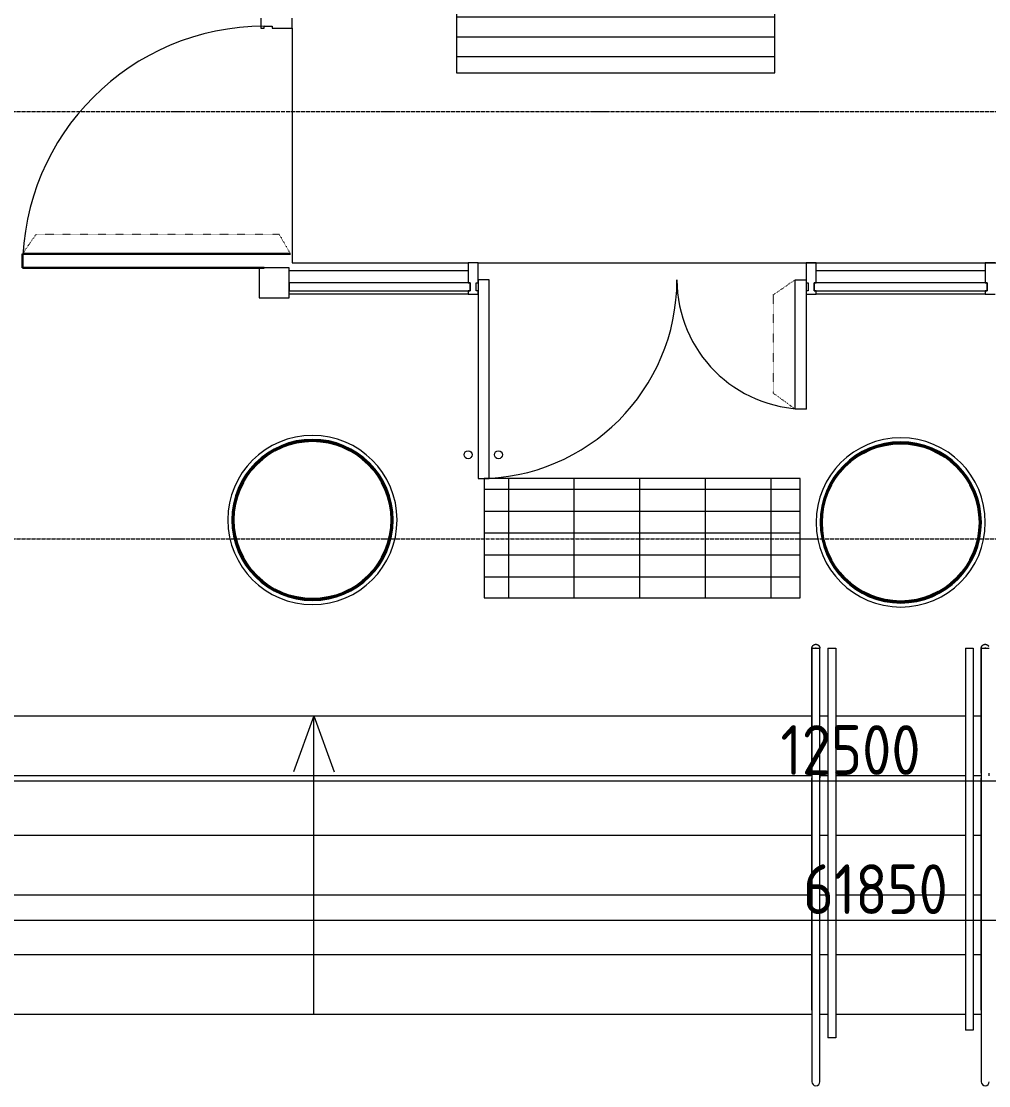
# Model space of a CAD drawing. Header units: millimetres. Extents: x -32 to 417638015, y -35 to 175284279.
# Drawn here: x 189825 to 194689, y 46863 to 52216 of the extents above; entities that cross this region are included whole.
import ezdxf

# ---------------------------------------------------------------- set-up
doc = ezdxf.new("R2010")
doc.units = ezdxf.units.MM
doc.linetypes.add('ADSK_Линия сетки', pattern=[25, 20, -2.5, 0, -2.5])
doc.linetypes.add('ADSK_Пунктирная_п1', pattern=[0.53, 0, -0.53])
for name, color, linetype, lineweight in [('Аннотация', 7, 'Continuous', 18), ('Витраж', 7, 'Continuous', 9), ('Двери', 7, 'Continuous', 9), ('Колонны', 7, 'Continuous', 18), ('Лестницы', 7, 'Continuous', 9), ('Ограждение', 7, 'Continuous', 9), ('Оси', 253, 'Continuous', 9), ('Панели витража', 7, 'Continuous', 9), ('Перекрытие', 7, 'Continuous', 18), ('Размеры', 7, 'Continuous', 9), ('Стены наружные', 7, 'Continuous', 18), ('Узлы', 7, 'Continuous', 18), ('ШТРИХОВКА', 252, 'Continuous', 15)]:
    doc.layers.add(name, color=color, linetype=linetype, lineweight=lineweight)
doc.layers.add('Линии', color=7, linetype='Continuous', lineweight=9, true_color=0x00a600)
doc.styles.add('GOST Common_1', font='GOST_Common.ttf', dxfattribs={"width": 0.9, "height": 250})
doc.dimstyles.new('ADSK_Основной_2_5_мм', dxfattribs={"dimscale": 304.8, "dimtxt": 251.428749, "dimasz": 0.463911, "dimexe": 0.492126, "dimexo": 0.492126, "dimgap": 0.098425, "dimtad": 1, "dimrnd": 0.01, "dimdsep": 46, "dimtxsty": 'GOST Common_1', "dimblk1": 'OBLIQUE', "dimblk2": 'OBLIQUE', "dimsah": 1, "dimcen": 0.09, "dimdle": 0.492126, "dimazin": 2, "dimtfac": 1, "dimtdec": 4, "dimtix": 1, "dimtmove": 0, "dimatfit": 3, "dimfxl": 1, "dimtvp": 1, "dimtolj": 1, "dimtzin": 0, "dimlwd": 20, "dimlwe": 20, "dimarcsym": 2})

# ---------------------------------------------------------------- blocks, each defined once
blk = doc.blocks.new('Тип перил - Перила_Внутренний_-3098185-План 1-го этажа')
at = {"layer": 'Ограждение', "flags": 128}
for points in [[(24105.2, -3332.5), (24105.2, -3333.7), (24105.2, -3334.9), (24105.2, -3336.1), (24105.2, -3337.3), (24105.2, -3338.5), (24105.2, -3339.6), (24105.2, -3340.8), (24105.2, -3341.9), (24105.2, -3343.1), (24105.2, -3344.2), (24105.2, -3345.3), (24105.2, -3346.4), (24105.2, -3346.6)], [(24145.2, -3346.6), (24145.2, -3345.5), (24145.2, -3344.5), (24145.2, -3343.3), (24145.2, -3342.2), (24145.2, -3341.1), (24145.2, -3339.9), (24145.2, -3338.8), (24145.2, -3337.6), (24145.2, -3336.4), (24145.2, -3335.2), (24145.2, -3334), (24145.2, -3332.8)]]:
    blk.add_lwpolyline(points, dxfattribs=at)
blk = doc.blocks.new('Тип перил - Перила_Внутренний_-V59-План 1-го этажа')
at = {"layer": 'Ограждение'}
for p, q in [((24105.2, -3332.5), (24105.2, -3346.7)), ((24145.2, -3332.5), (24145.2, -3346.7))]:
    blk.add_line(p, q, dxfattribs=at)
blk = doc.blocks.new('Тип перил - Перила_Внутренний_-3099086-План 1-го этажа')
at = {"layer": 'Ограждение', "flags": 128}
for points in [[(24956.8, -3332.5), (24956.8, -3333.7), (24956.8, -3334.9), (24956.8, -3336.1), (24956.8, -3337.3), (24956.8, -3338.5), (24956.8, -3339.6), (24956.8, -3340.8), (24956.8, -3341.9), (24956.8, -3343.1), (24956.8, -3344.2), (24956.8, -3345.3), (24956.8, -3346.4), (24956.8, -3346.6)], [(24996.8, -3346.6), (24996.8, -3345.5), (24996.8, -3344.5), (24996.8, -3343.3), (24996.8, -3342.2), (24996.8, -3341.1), (24996.8, -3339.9), (24996.8, -3338.8), (24996.8, -3337.6), (24996.8, -3336.4), (24996.8, -3335.2), (24996.8, -3334), (24996.8, -3332.8)]]:
    blk.add_lwpolyline(points, dxfattribs=at)
blk = doc.blocks.new('_Oblique')
at = {"color": 0, "linetype": 'ByBlock', "lineweight": -2}
blk.add_line((-0.5, -0.5), (0.5, 0.5), dxfattribs=at)
blk = doc.blocks.new('*D108')
at = {"layer": 'Defpoints', "color": 0, "transparency": 16777216}
for p in [(18606.8, -3082.7), (31106.8, -3082.7), (31106.8, -3182.7)]:
    blk.add_point(p, dxfattribs=at)
at = {"layer": 'Размеры', "color": 0, "lineweight": 20, "transparency": 16777216}
for p, q in [((18456.8, -3182.7), (31256.8, -3182.7)), ((18606.8, -3232.7), (18606.8, -3332.7)), ((31106.8, -3232.7), (31106.8, -3332.7))]:
    blk.add_line(p, q, dxfattribs=at)
at = {"layer": 'Размеры', "color": 0, "lineweight": 20, "transparency": 16777216, "xscale": 141.4, "yscale": 141.4, "zscale": 141.4, "rotation": 180}
blk.add_blockref('_Oblique', (18606.8, -3182.7), dxfattribs=at)
at = {"layer": 'Размеры', "color": 0, "lineweight": 20, "transparency": 16777216, "xscale": 141.4, "yscale": 141.4, "zscale": 141.4}
blk.add_blockref('_Oblique', (31106.8, -3182.7), dxfattribs=at)
at = {"layer": 'Размеры', "color": 0, "lineweight": 20, "transparency": 16777216, "insert": (24856.8, -3027.7), "char_height": 250, "width": 889.802, "attachment_point": 5, "style": 'GOST Common_1'}
blk.add_mtext('\\A1;12500', dxfattribs=at)
blk = doc.blocks.new('*D114')
at = {"layer": 'Defpoints', "color": 0, "transparency": 16777216}
for p in [(-5943.2, -3782.7), (55906.8, -3782.7), (55906.8, -3882.7)]:
    blk.add_point(p, dxfattribs=at)
at = {"layer": 'Размеры', "color": 0, "lineweight": 20, "transparency": 16777216}
for p, q in [((-6093.2, -3882.7), (56056.8, -3882.7)), ((-5943.2, -3932.7), (-5943.2, -4032.7)), ((55906.8, -3932.7), (55906.8, -4032.7))]:
    blk.add_line(p, q, dxfattribs=at)
at = {"layer": 'Размеры', "color": 0, "lineweight": 20, "transparency": 16777216, "xscale": 141.4, "yscale": 141.4, "zscale": 141.4, "rotation": 180}
blk.add_blockref('_Oblique', (-5943.2, -3882.7), dxfattribs=at)
at = {"layer": 'Размеры', "color": 0, "lineweight": 20, "transparency": 16777216, "xscale": 141.4, "yscale": 141.4, "zscale": 141.4}
blk.add_blockref('_Oblique', (55906.8, -3882.7), dxfattribs=at)
at = {"layer": 'Размеры', "color": 0, "lineweight": 20, "transparency": 16777216, "insert": (24981.8, -3727.7), "char_height": 250, "width": 889.802, "attachment_point": 5, "style": 'GOST Common_1'}
blk.add_mtext('\\A1;61850', dxfattribs=at)
blk = doc.blocks.new('1 этаж')
at = {"layer": 'Колонны'}
for points in [[(22151.357, -2276.308), (22223.627, -2269.65), (22290.048, -2251.853), (22354.109, -2221.98), (22412.01, -2181.438), (22464.988, -2127.177), (22504.086, -2070.227), (22533.017, -2007.217), (22550.802, -1940.062), (22555.706, -1870.803), (22550.204, -1870.803), (22544.145, -1940.062), (22526.151, -2007.217), (22496.769, -2070.227), (22456.892, -2127.177), (22407.731, -2176.338), (22350.781, -2216.215), (22287.771, -2245.597), (22220.616, -2263.591), (22151.357, -2269.65), (22080.942, -2263.281), (22012.666, -2244.535), (21951.934, -2216.215), (21894.983, -2176.338), (21845.823, -2127.177), (21805.945, -2070.227), (21776.563, -2007.217), (21758.569, -1940.062), (21751.534, -1870.803), (21745.853, -1870.803), (21753.451, -1946.583), (21770.308, -2009.494), (21800.18, -2073.555), (21841.42, -2132.153), (21894.983, -2184.434), (21951.934, -2223.532), (22014.943, -2252.463), (22084.562, -2270.464), (22142.981, -2275.575)], [(25108.968, -2288.575), (25179.383, -2282.414), (25247.659, -2264.12), (25311.72, -2234.247), (25369.621, -2193.705), (25422.599, -2139.444), (25461.697, -2082.494), (25490.628, -2019.484), (25508.413, -1952.329), (25514.472, -1883.07), (25507.815, -1883.07), (25501.756, -1952.329), (25483.762, -2019.484), (25454.38, -2082.494), (25414.502, -2139.444), (25365.342, -2188.605), (25308.391, -2228.482), (25245.382, -2257.864), (25178.227, -2275.858), (25108.968, -2281.917), (25038.553, -2275.548), (24970.277, -2256.802), (24909.544, -2228.482), (24852.594, -2188.605), (24803.433, -2139.444), (24763.556, -2082.494), (24734.174, -2019.484), (24716.18, -1952.329), (24709.145, -1883.07), (24703.463, -1883.07), (24711.061, -1958.85), (24727.918, -2021.761), (24757.791, -2085.822), (24799.031, -2144.42), (24852.594, -2196.701), (24909.544, -2235.8), (24972.554, -2264.73), (25039.709, -2282.515), (25100.592, -2287.842)]]:
    blk.add_hatch(color=8, dxfattribs=at).paths.add_polyline_path(points)
at = {"layer": 'Узлы', "lineweight": 9}
h = blk.add_hatch(dxfattribs=at)
h.set_pattern_fill('FP_32', color=8, style=0, pattern_type=2)
h.set_pattern_definition([(0, (557.2, -361.09), (0, 100), [])])
h.paths.add_polyline_path([(24433.201, 377.133), (24475.701, 377.133), (24475.701, 977.133), (22875.701, 977.133), (22875.701, 377.133), (24431.954, 377.133)])
h = blk.add_hatch(dxfattribs=at)
h.set_pattern_fill('FP_30', color=8, style=0, pattern_type=2)
h.set_pattern_definition([(0, (545.18, -1067), (0, 110), []), (90, (545.2, -1067), (-330, 2e-14), [])])
h.paths.add_polyline_path([(23627.135, -2262.867), (24603.968, -2262.867), (24603.968, -1662.867), (23013.968, -1662.867), (23013.968, -2262.867), (23099.342, -2262.867)])
at = {"layer": 'Аннотация', "color": 8, "lineweight": 20}
for q in [(22055.595, -3137.361), (22260.807, -3137.361)]:
    blk.add_line((22158.201, -2855.453), q, dxfattribs=at)
at = {"layer": 'Витраж', "color": 8, "lineweight": 18, "extrusion": (0, 0, -1)}
for p, q in [((21891.968, 652.133), (21891.968, 602.133)), ((22048.968, 602.133), (22048.968, 652.133)), ((21891.968, 602.133), (21908.968, 602.133)), ((21908.968, 602.133), (21908.968, 612.133)), ((21908.968, 612.133), (21948.968, 612.133)), ((21948.968, 612.133), (21948.968, 602.133)), ((21948.968, 602.133), (22048.968, 602.133)), ((22983.968, -577.867), (22933.968, -577.867)), ((22933.968, -577.867), (22933.968, -677.867)), ((22983.968, -677.867), (22983.968, -577.867)), ((24683.968, -577.867), (24633.968, -577.867)), ((24633.968, -577.867), (24633.968, -677.867)), ((24683.968, -677.867), (24683.968, -577.867)), ((25583.968, -577.867), (25533.968, -577.867)), ((25533.968, -577.867), (25533.968, -677.867)), ((21883.968, -602.867), (21883.968, -752.867)), ((22033.968, -602.867), (21883.968, -602.867)), ((22033.968, -752.867), (22033.968, -602.867)), ((22933.968, -677.867), (22943.968, -677.867)), ((22943.968, -677.867), (22943.968, -717.867)), ((22973.968, -717.867), (22973.968, -677.867)), ((22973.968, -677.867), (22983.968, -677.867)), ((24633.968, -677.867), (24643.968, -677.867)), ((24643.968, -677.867), (24643.968, -717.867)), ((24673.968, -717.867), (24673.968, -677.867)), ((24673.968, -677.867), (24683.968, -677.867)), ((25533.968, -677.867), (25543.968, -677.867)), ((25543.968, -677.867), (25543.968, -717.867)), ((22943.968, -717.867), (22933.968, -717.867)), ((22933.968, -717.867), (22933.968, -734.867)), ((22933.968, -734.867), (22983.968, -734.867)), ((22983.968, -717.867), (22973.968, -717.867)), ((22983.968, -734.867), (22983.968, -717.867)), ((24643.968, -717.867), (24633.968, -717.867)), ((24633.968, -717.867), (24633.968, -734.867)), ((24633.968, -734.867), (24683.968, -734.867)), ((24683.968, -717.867), (24673.968, -717.867)), ((24683.968, -734.867), (24683.968, -717.867)), ((25543.968, -717.867), (25533.968, -717.867)), ((25533.968, -717.867), (25533.968, -734.867)), ((25533.968, -734.867), (25583.968, -734.867)), ((21883.968, -752.867), (22033.968, -752.867))]:
    blk.add_line(p, q, dxfattribs=at)
at = {"layer": 'Витраж', "color": 8}
for p, q in [((22933.968, -617.867), (22033.968, -617.867)), ((25533.968, -617.867), (24683.968, -617.867)), ((22933.968, -734.867), (22033.968, -734.867)), ((25533.968, -734.867), (24683.968, -734.867))]:
    blk.add_line(p, q, dxfattribs=at)
at = {"layer": 'Двери', "color": 8, "lineweight": 30}
blk.add_line((21908.968, -602.867), (20693.968, -602.867), dxfattribs=at)
at = {"layer": 'Двери', "color": 8}
for points in [[(22983.968, -1662.867), (23038.968, -1662.867), (23038.968, -662.867), (22983.968, -662.867), (22983.968, -1662.867)], [(24633.968, -1312.867), (24578.968, -1312.867), (24578.968, -662.867), (24633.968, -662.867), (24633.968, -1312.867)]]:
    blk.add_lwpolyline(points, dxfattribs=at)
for centre, radius, start, end in [((21908.968, -602.867), 1215, 90, 180), ((22983.968, -662.867), 1000, 270, 0), ((24633.968, -662.867), 650, 180, 270)]:
    blk.add_arc(centre, radius, start, end, dxfattribs=at)
at = {"layer": 'Колонны', "color": 8, "lineweight": 40}
for centre, start, end in [((22151.357, -1870.803), 0, 180), ((25108.968, -1883.07), 0, 180), ((22151.357, -1870.803), 180, 0), ((25108.968, -1883.07), 180, 0)]:
    blk.add_arc(centre, 398.847, start, end, dxfattribs=at)
at = {"layer": 'Лестницы', "color": 8}
for p, q in [((19327.569, -2856.098), (24662.412, -2856.098)), ((24702.412, -2856.098), (24742.412, -2856.098)), ((24782.412, -2856.098), (25433.954, -2856.098)), ((25473.954, -2856.098), (25513.954, -2856.098)), ((19327.042, -3156.098), (24662.939, -3156.098)), ((19327.042, -3156.098), (24662.939, -3156.098)), ((24701.886, -3156.098), (24742.412, -3156.098)), ((24701.886, -3156.098), (24742.412, -3156.098)), ((24782.412, -3156.098), (25433.954, -3156.098)), ((24782.412, -3156.098), (25433.954, -3156.098)), ((25473.954, -3156.098), (25514.481, -3156.098)), ((25473.954, -3156.098), (25514.481, -3156.098)), ((19327.569, -3456.098), (24662.412, -3456.098)), ((19327.569, -3456.098), (24662.412, -3456.098)), ((24702.412, -3456.098), (24742.412, -3456.098)), ((24702.412, -3456.098), (24742.412, -3456.098)), ((24782.412, -3456.098), (25433.954, -3456.098)), ((24782.412, -3456.098), (25433.954, -3456.098)), ((25473.954, -3456.098), (25513.954, -3456.098)), ((25473.954, -3456.098), (25513.954, -3456.098)), ((19327.569, -3756.098), (24662.412, -3756.098)), ((19327.569, -3756.098), (24662.412, -3756.098)), ((24702.412, -3756.098), (24742.412, -3756.098)), ((24702.412, -3756.098), (24742.412, -3756.098)), ((24782.412, -3756.098), (25433.954, -3756.098)), ((24782.412, -3756.098), (25433.954, -3756.098)), ((25473.954, -3756.098), (25513.954, -3756.098)), ((25473.954, -3756.098), (25513.954, -3756.098)), ((19327.569, -4056.098), (24662.412, -4056.098)), ((19327.569, -4056.098), (24662.412, -4056.098)), ((24702.412, -4056.098), (24742.412, -4056.098)), ((24702.412, -4056.098), (24742.412, -4056.098)), ((24782.412, -4056.098), (25433.954, -4056.098)), ((24782.412, -4056.098), (25433.954, -4056.098)), ((25473.954, -4056.098), (25513.954, -4056.098)), ((25473.954, -4056.098), (25513.954, -4056.098)), ((19327.569, -4356.098), (24662.412, -4356.098)), ((19327.569, -4356.098), (24662.412, -4356.098)), ((24702.412, -4356.098), (24742.412, -4356.098)), ((24702.412, -4356.098), (24742.412, -4356.098)), ((24782.412, -4356.098), (25433.954, -4356.098)), ((24782.412, -4356.098), (25433.954, -4356.098)), ((25473.954, -4356.098), (25513.954, -4356.098)), ((25473.954, -4356.098), (25513.954, -4356.098))]:
    blk.add_line(p, q, dxfattribs=at)
at = {"layer": 'Линии', "color": 8, "linetype": 'ADSK_Пунктирная_п1'}
for p, q in [((20693.968, -532.867), (20762.093, -434.079)), ((20762.093, -434.079), (21983.845, -434.079)), ((21983.845, -434.079), (22040.881, -532.867))]:
    blk.add_line(p, q, dxfattribs=at)
at = {"layer": 'Линии', "color": 8, "lineweight": 30}
for p, q in [((20693.968, -602.867), (20693.968, -532.867)), ((20693.968, -532.867), (22040.881, -532.867))]:
    blk.add_line(p, q, dxfattribs=at)
at = {"layer": 'Линии', "color": 8}
for p, q in [((24662.412, -4336.098), (24662.412, -4696.098)), ((24702.412, -4696.098), (24702.412, -4336.098)), ((25513.954, -4336.098), (25513.954, -4696.098))]:
    blk.add_line(p, q, dxfattribs=at)
for points in [[(22875.701, 377.133), (24475.701, 377.133), (24475.701, 977.133), (22875.701, 977.133)], [(24603.968, -1662.867), (23013.968, -1662.867), (23013.968, -2262.867), (24603.968, -2262.867)]]:
    blk.add_lwpolyline(points, close=True, dxfattribs=at)
at = {"layer": 'Линии', "color": 8, "linetype": 'ADSK_Пунктирная_п1'}
for points in [[(24469.522, -1234.17), (24469.522, -737.03), (24578.279, -662.03)], [(24577.838, -1312.867), (24469.522, -1234.17)]]:
    blk.add_lwpolyline(points, dxfattribs=at)
at = {"layer": 'Линии', "color": 8, "lineweight": 18}
for centre in [(22933.968, -1542.867), (23086.468, -1542.867)]:
    blk.add_circle(centre, 20, dxfattribs=at)
at = {"layer": 'Линии', "color": 8}
for centre in [(24682.412, -4696.098), (25533.954, -4696.098)]:
    blk.add_arc(centre, 20, 180, 0, dxfattribs=at)
at = {"layer": 'Ограждение', "color": 8}
for p, q in [((24662.412, -2516.098), (24662.412, -2856.098)), ((24662.412, -2516.098), (24702.412, -2516.098)), ((24662.412, -3143.598), (24662.412, -2516.098)), ((24684.749, -2516.098), (24680.076, -2516.098)), ((24702.412, -2856.098), (24702.412, -2516.098)), ((24702.412, -3143.598), (24702.412, -2516.098)), ((24742.412, -2516.098), (24782.412, -2516.098)), ((24742.412, -2516.098), (24742.412, -2856.098)), ((24782.412, -2516.098), (24782.412, -2856.098)), ((25433.954, -2516.098), (25473.954, -2516.098)), ((25433.954, -2516.098), (25433.954, -2856.098)), ((25473.954, -2516.098), (25473.954, -2856.098)), ((25513.954, -2516.098), (25513.954, -2856.098)), ((25513.954, -2516.098), (25553.954, -2516.098)), ((25513.954, -3143.598), (25513.954, -2516.098)), ((25536.291, -2516.098), (25531.618, -2516.098)), ((24662.412, -2856.098), (24662.412, -3143.598)), ((24702.412, -3143.598), (24702.412, -2856.098)), ((24742.412, -2856.098), (24742.412, -3156.098)), ((24782.412, -2856.098), (24782.412, -3156.098)), ((25433.954, -2856.098), (25433.954, -3156.098)), ((25473.954, -2856.098), (25473.954, -3156.098)), ((25513.954, -2856.098), (25513.954, -3143.598)), ((24662.412, -3143.598), (24662.412, -3167.128)), ((24662.412, -3157.716), (24662.412, -4335.657)), ((24702.412, -3143.598), (24702.412, -3167.128)), ((24702.412, -4335.657), (24702.412, -3157.716)), ((24742.412, -3156.098), (24742.412, -4356.098)), ((24782.412, -3156.098), (24782.412, -4356.098)), ((25433.954, -3156.098), (25433.954, -4356.098)), ((25473.954, -3156.098), (25473.954, -4356.098)), ((25513.954, -3143.598), (25513.954, -3167.128)), ((25513.954, -3143.598), (25513.954, -3157.788)), ((25513.954, -3157.716), (25513.954, -4335.657)), ((24662.412, -4336.098), (24662.412, -3167.128)), ((24702.412, -4336.098), (24702.412, -3167.128)), ((25513.954, -4336.098), (25513.954, -3167.128)), ((24662.412, -4336.274), (24662.412, -4335.657)), ((25513.954, -4336.274), (25513.954, -4335.657)), ((24742.412, -4356.098), (24742.412, -4476.098)), ((24782.412, -4356.098), (24782.412, -4476.098)), ((25433.954, -4356.098), (25433.954, -4436.098)), ((25473.954, -4356.098), (25473.954, -4436.098)), ((25473.954, -4436.098), (25433.954, -4436.098)), ((24782.412, -4476.098), (24742.412, -4476.098))]:
    blk.add_line(p, q, dxfattribs=at)
at = {"layer": 'Ограждение', "color": 8, "flags": 128}
for points in [[(24662.412, -2516.098), (24662.428, -2515.298), (24662.476, -2514.5), (24662.556, -2513.704), (24662.668, -2512.912), (24662.811, -2512.125), (24662.986, -2511.344), (24663.191, -2510.571), (24663.428, -2509.807), (24663.694, -2509.053), (24663.991, -2508.31), (24664.317, -2507.579), (24664.672, -2506.863), (24665.056, -2506.161), (24665.467, -2505.474), (24665.906, -2504.805), (24666.37, -2504.154), (24666.861, -2503.522), (24667.376, -2502.91), (24667.916, -2502.32), (24668.478, -2501.751), (24669.063, -2501.205), (24669.669, -2500.683), (24670.296, -2500.186), (24670.942, -2499.714), (24671.606, -2499.269), (24672.288, -2498.85), (24672.986, -2498.459), (24673.699, -2498.096), (24674.426, -2497.762), (24675.165, -2497.457), (24675.916, -2497.183), (24676.678, -2496.938), (24677.449, -2496.724), (24678.228, -2496.541), (24679.013, -2496.389), (24679.804, -2496.269), (24680.599, -2496.181), (24681.397, -2496.124), (24682.196, -2496.099), (24682.412, -2496.098)], [(24662.986, -2511.344), (24663.191, -2510.571), (24663.428, -2509.807), (24663.694, -2509.053), (24663.991, -2508.31), (24664.317, -2507.579), (24664.672, -2506.863), (24665.056, -2506.161), (24665.467, -2505.474), (24665.906, -2504.805), (24666.37, -2504.154), (24666.861, -2503.522), (24667.376, -2502.91), (24667.916, -2502.32), (24668.478, -2501.751), (24669.063, -2501.205), (24669.669, -2500.683), (24670.296, -2500.186), (24670.942, -2499.714), (24671.606, -2499.269), (24672.288, -2498.85), (24672.986, -2498.459), (24673.699, -2498.096), (24674.426, -2497.762), (24675.165, -2497.457), (24675.916, -2497.183), (24676.678, -2496.938), (24677.449, -2496.724), (24678.228, -2496.541), (24679.013, -2496.389), (24679.804, -2496.269), (24680.599, -2496.181), (24681.397, -2496.124), (24682.196, -2496.099), (24682.412, -2496.098)], [(24682.412, -2496.098), (24683.212, -2496.114), (24684.011, -2496.162), (24684.807, -2496.242), (24685.599, -2496.354), (24686.386, -2496.497), (24687.166, -2496.671), (24687.94, -2496.877), (24688.704, -2497.113), (24689.458, -2497.38), (24690.201, -2497.677), (24690.931, -2498.003), (24691.648, -2498.358), (24692.35, -2498.742), (24693.036, -2499.153), (24693.705, -2499.591), (24694.356, -2500.056), (24694.988, -2500.547), (24695.6, -2501.062), (24696.191, -2501.601), (24696.76, -2502.164), (24697.305, -2502.749), (24697.827, -2503.355), (24698.324, -2503.982), (24698.796, -2504.628), (24699.242, -2505.292), (24699.66, -2505.974), (24700.052, -2506.672), (24700.414, -2507.385), (24700.748, -2508.111), (24701.053, -2508.851), (24701.328, -2509.602), (24701.573, -2510.364), (24701.787, -2511.135), (24701.97, -2511.913), (24702.121, -2512.699), (24702.242, -2513.49), (24702.33, -2514.285), (24702.387, -2515.083), (24702.411, -2515.882), (24702.412, -2516.098)], [(24682.412, -2496.098), (24683.212, -2496.114), (24684.011, -2496.162), (24684.807, -2496.242), (24685.599, -2496.354), (24686.386, -2496.497), (24687.166, -2496.671), (24687.94, -2496.877), (24688.704, -2497.113), (24689.458, -2497.38), (24690.201, -2497.677), (24690.931, -2498.003), (24691.648, -2498.358), (24692.35, -2498.742), (24693.036, -2499.153), (24693.705, -2499.591), (24694.356, -2500.056), (24694.988, -2500.547), (24695.6, -2501.062), (24696.191, -2501.601), (24696.76, -2502.164), (24697.305, -2502.749), (24697.827, -2503.355), (24698.324, -2503.982), (24698.796, -2504.628), (24699.242, -2505.292), (24699.66, -2505.974)], [(24700.052, -2506.672), (24700.414, -2507.385), (24700.748, -2508.111), (24701.053, -2508.851), (24701.328, -2509.602), (24701.573, -2510.364), (24701.787, -2511.135), (24701.97, -2511.913)], [(25513.954, -2516.098), (25513.97, -2515.298), (25514.018, -2514.5), (25514.098, -2513.704), (25514.21, -2512.912), (25514.353, -2512.125), (25514.528, -2511.344), (25514.733, -2510.571), (25514.97, -2509.807), (25515.237, -2509.053), (25515.533, -2508.31), (25515.859, -2507.579), (25516.215, -2506.863), (25516.598, -2506.161), (25517.009, -2505.474), (25517.448, -2504.805), (25517.913, -2504.154), (25518.403, -2503.522), (25518.918, -2502.91), (25519.458, -2502.32), (25520.02, -2501.751), (25520.605, -2501.205), (25521.211, -2500.683), (25521.838, -2500.186), (25522.484, -2499.714), (25523.148, -2499.269), (25523.83, -2498.85), (25524.528, -2498.459), (25525.241, -2498.096), (25525.968, -2497.762), (25526.707, -2497.457), (25527.459, -2497.183), (25528.22, -2496.938), (25528.991, -2496.724), (25529.77, -2496.541), (25530.555, -2496.389), (25531.346, -2496.269), (25532.141, -2496.181), (25532.939, -2496.124), (25533.739, -2496.099), (25533.954, -2496.098)], [(25514.528, -2511.344), (25514.733, -2510.571), (25514.97, -2509.807), (25515.237, -2509.053), (25515.533, -2508.31), (25515.859, -2507.579), (25516.215, -2506.863), (25516.598, -2506.161), (25517.009, -2505.474), (25517.448, -2504.805), (25517.913, -2504.154), (25518.403, -2503.522), (25518.918, -2502.91), (25519.458, -2502.32), (25520.02, -2501.751), (25520.605, -2501.205), (25521.211, -2500.683), (25521.838, -2500.186), (25522.484, -2499.714), (25523.148, -2499.269), (25523.83, -2498.85), (25524.528, -2498.459), (25525.241, -2498.096), (25525.968, -2497.762), (25526.707, -2497.457), (25527.459, -2497.183), (25528.22, -2496.938), (25528.991, -2496.724), (25529.77, -2496.541), (25530.555, -2496.389), (25531.346, -2496.269), (25532.141, -2496.181), (25532.939, -2496.124), (25533.739, -2496.099), (25533.954, -2496.098)], [(25533.954, -2496.098), (25534.754, -2496.114), (25535.553, -2496.162), (25536.349, -2496.242), (25537.141, -2496.354), (25537.928, -2496.497), (25538.709, -2496.671), (25539.482, -2496.877), (25540.246, -2497.113), (25541, -2497.38), (25541.743, -2497.677), (25542.473, -2498.003), (25543.19, -2498.358), (25543.892, -2498.742), (25544.578, -2499.153), (25545.247, -2499.591), (25545.898, -2500.056), (25546.53, -2500.547), (25547.142, -2501.062), (25547.733, -2501.601), (25548.302, -2502.164), (25548.847, -2502.749), (25549.369, -2503.355), (25549.867, -2503.982), (25550.338, -2504.628), (25550.784, -2505.292), (25551.203, -2505.974), (25551.594, -2506.672)], [(25533.954, -2496.098), (25534.754, -2496.114), (25535.553, -2496.162), (25536.349, -2496.242), (25537.141, -2496.354), (25537.928, -2496.497), (25538.709, -2496.671), (25539.482, -2496.877), (25540.246, -2497.113), (25541, -2497.38), (25541.743, -2497.677), (25542.473, -2498.003), (25543.19, -2498.358), (25543.892, -2498.742), (25544.578, -2499.153), (25545.247, -2499.591), (25545.898, -2500.056), (25546.53, -2500.547), (25547.142, -2501.062), (25547.733, -2501.601), (25548.302, -2502.164), (25548.847, -2502.749), (25549.369, -2503.355), (25549.867, -2503.982), (25550.338, -2504.628), (25550.784, -2505.292), (25551.203, -2505.974)], [(24662.412, -3143.598), (24662.412, -3144.798), (24662.412, -3145.996), (24662.412, -3147.19), (24662.412, -3148.378), (24662.412, -3149.558), (24662.412, -3150.729), (24662.412, -3151.889), (24662.412, -3153.035), (24662.412, -3154.166), (24662.412, -3155.281), (24662.412, -3156.376), (24662.412, -3157.452), (24662.412, -3157.716)], [(24702.412, -3157.716), (24702.412, -3156.646), (24702.412, -3155.555), (24702.412, -3154.445), (24702.412, -3153.318), (24702.412, -3152.176), (24702.412, -3151.019), (24702.412, -3149.851), (24702.412, -3148.672), (24702.412, -3147.486), (24702.412, -3146.293), (24702.412, -3145.096), (24702.412, -3143.897), (24702.412, -3143.598)], [(25513.954, -3143.598), (25513.954, -3144.798), (25513.954, -3145.996), (25513.954, -3147.19), (25513.954, -3148.378), (25513.954, -3149.558), (25513.954, -3150.729), (25513.954, -3151.889), (25513.954, -3153.035), (25513.954, -3154.166), (25513.954, -3155.281), (25513.954, -3156.376), (25513.954, -3157.452), (25513.954, -3157.716)]]:
    blk.add_lwpolyline(points, dxfattribs=at)
at = {"layer": 'Оси', "color": 8, "linetype": 'ADSK_Линия сетки'}
for p, q in [((-9557.528, 183.902), (56562.053, 183.902)), ((-9557.528, -1966.098), (56562.053, -1966.098))]:
    blk.add_line(p, q, dxfattribs=at)
at = {"layer": 'Панели витража', "color": 8, "lineweight": 18}
for p, q in [((22033.968, -677.867), (22033.968, -717.867)), ((24673.968, -677.867), (24673.968, -717.867))]:
    blk.add_line(p, q, dxfattribs=at)
for points in [[(22033.968, -717.867), (22943.968, -717.867), (22943.968, -677.867), (22033.968, -677.867)], [(24673.968, -717.867), (25543.968, -717.867), (25543.968, -677.867), (24673.968, -677.867)]]:
    blk.add_lwpolyline(points, dxfattribs=at)
at = {"layer": 'Перекрытие', "color": 8}
for p, q in [((22048.968, 602.133), (22048.968, -577.867)), ((22048.968, -577.867), (22933.968, -577.867)), ((22983.968, -577.867), (24633.968, -577.867)), ((24583.968, -577.867), (25633.968, -577.867)), ((19327.569, -2855.453), (24662.412, -2855.453)), ((24702.412, -2855.453), (24742.412, -2855.453)), ((24782.412, -2855.453), (25433.954, -2855.453)), ((25473.954, -2855.453), (25513.954, -2855.453))]:
    blk.add_line(p, q, dxfattribs=at)
at = {"layer": 'Стены наружные', "color": 8}
for centre, radius, start, end in [((22151.357, -1870.803), 425.504, 0, 180), ((22151.357, -1870.803), 405.504, 0, 180), ((25108.968, -1883.07), 425.504, 0, 180), ((25108.968, -1883.07), 405.504, 0, 180), ((22151.357, -1870.803), 425.504, 180, 0), ((22151.357, -1870.803), 405.504, 180, 0), ((25108.968, -1883.07), 425.504, 180, 0), ((25108.968, -1883.07), 405.504, 180, 0)]:
    blk.add_arc(centre, radius, start, end, dxfattribs=at)
at = {"layer": 'Узлы', "color": 8}
blk.add_line((22158.201, -4355.453), (22158.201, -2855.453), dxfattribs=at)
at = {"layer": 'Ограждение', "color": 8}
for name in ['Тип перил - Перила_Внутренний_-3098185-План 1-го этажа', 'Тип перил - Перила_Внутренний_-V59-План 1-го этажа', 'Тип перил - Перила_Внутренний_-3099086-План 1-го этажа']:
    blk.add_blockref(name, (557.201, 188.902), dxfattribs=at)
at = {"layer": 'Размеры', "color": 8, "lineweight": 20}
for base, p1, p2, override, picture, middle in [((31106.766, -3182.655), (18606.766, -3082.671), (31106.766, -3082.671), {"dimpost": '<>', "dimfxl": 12500}, '*D108', (24856.766, -3027.655)), ((55906.766, -3882.655), (-5943.234, -3782.671), (55906.766, -3782.671), {"dimpost": '<>', "dimfxl": 61850}, '*D114', (24981.766, -3727.655))]:
    dim = blk.add_linear_dim(base=base, p1=p1, p2=p2, dimstyle='ADSK_Основной_2_5_мм', override=override, dxfattribs=at)
    dim.commit()
    dim.dimension.update_dxf_attribs({"geometry": picture, "text_midpoint": middle})

msp = doc.modelspace()

# ---------------------------------------------------------------- block references
at = {"layer": 'ШТРИХОВКА'}
msp.add_blockref('1 этаж', (169137.4, 51579.3), dxfattribs=at)

doc.saveas('drawing.dxf')
